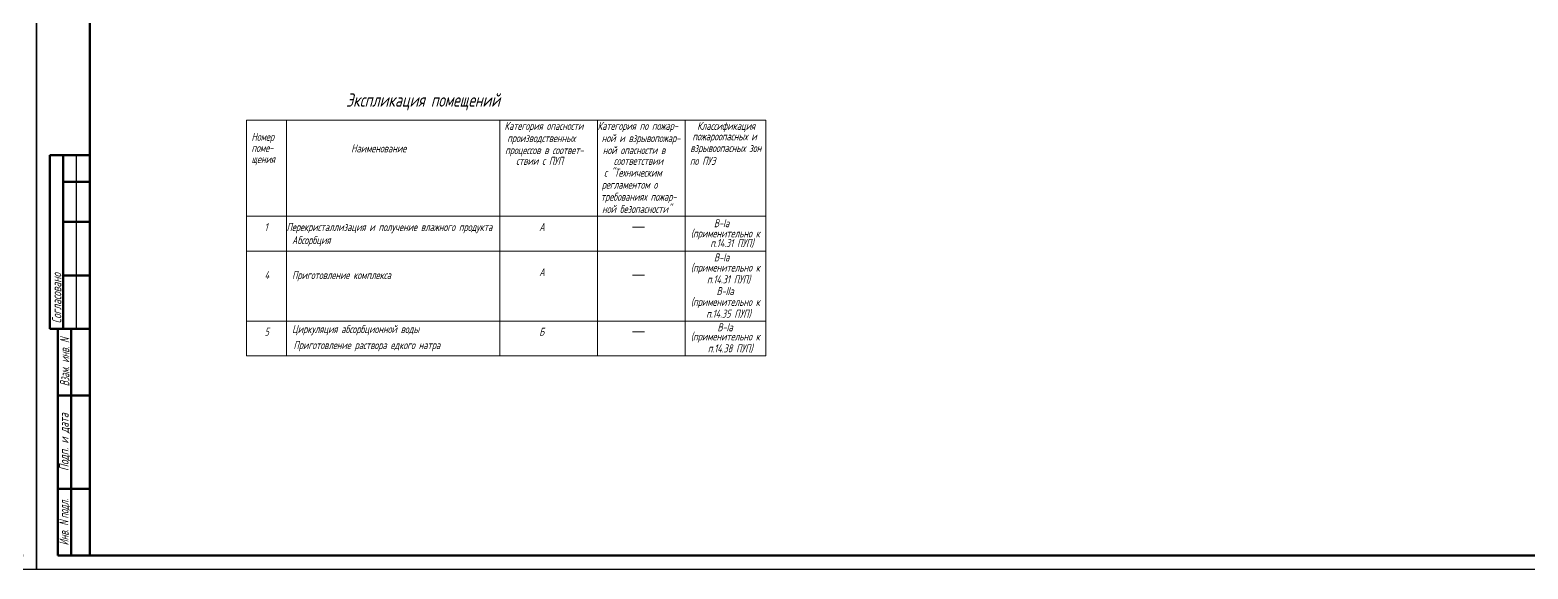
# Model space of a CAD drawing. Header units: millimetres. Extents: x 1663 to 6300, y 431 to 1491.
# Drawn here: x 3341 to 3903, y 758 to 959 of the extents above; entities that cross this region are included whole.
import ezdxf

# ---------------------------------------------------------------- set-up
doc = ezdxf.new("R2010")
doc.units = ezdxf.units.MM
for name, color, linetype, lineweight in [('Линия связи (Вновь)', 3, 'Continuous', 60), ('Рамка толстая', 7, 'Continuous', 60), ('Рамка тонкая', 5, 'Continuous', 25), ('Строительный', 251, 'Continuous', 13), ('Штампы', 252, 'Continuous', 25)]:
    doc.layers.add(name, color=color, linetype=linetype, lineweight=lineweight)
doc.styles.add('Simplex', font='simplex.shx', dxfattribs={"width": 0.7, "oblique": 15})

# ---------------------------------------------------------------- blocks, each defined once
blk = doc.blocks.new('A$C0AA457AC')
at = {"layer": 'Строительный', "ltscale": 100}
for p, q in [((1.65, 90.06), (196.41, 90.06)), ((1.65, 90.06), (1.65, 1.83)), ((16.65, 90.06), (16.65, 1.83)), ((96.65, 90.06), (96.65, 1.83)), ((96.65, 25.06), (96.65, 90.06)), ((133.26, 90.06), (133.26, 1.83)), ((166.08, 90.06), (166.08, 1.83)), ((196.41, 90.06), (196.41, 90.06)), ((196.41, 90.06), (196.41, 1.83)), ((1.65, 54.06), (196.41, 54.06)), ((146.4, 50.04), (150.87, 50.04)), ((1.65, 41.06), (196.41, 41.06)), ((146.4, 32.04), (150.87, 32.04)), ((1.65, 14.83), (196.41, 14.83)), ((146.4, 10.82), (150.87, 10.82)), ((1.65, 1.83), (196.41, 1.83))]:
    blk.add_line(p, q, dxfattribs=at)
at = {"layer": 'Строительный', "ltscale": 100, "style": 'Simplex', "oblique": 15}
for s, height, width, p in [('Экспликация помещений', 5, 0.7, (38.96, 95.13)), ('Номер', 3, 0.6, (3.48, 82.34)), ('Категория опасности ', 3, 0.6, (98.35, 86.44)), ('производственных', 3, 0.6, (99.37, 81.87)), ('Категория по пожар-', 3, 0.6, (133.26, 86.44)), ('ной и взрывопожар-', 3, 0.6, (134.8, 81.87)), ('пожароопасных и', 3, 0.6, (168.8, 82.52)), ('Классификация ', 3, 0.6, (170.6, 86.44)), ('поме-', 3, 0.6, (3.48, 78.18)), ('Наименование', 3, 0.6, (40.86, 78.01)), ('процессов в соответ-', 3, 0.6, (98.59, 77.37)), ('ной опасности в ', 3, 0.6, (135.21, 77.37)), ('взрывоопасных зон ', 3, 0.6, (168.03, 78.16)), ('щения', 3, 0.6, (3.48, 74.01)), ('ствии с ПУП', 3, 0.6, (102.7, 73.33)), ('соответствии', 3, 0.6, (139.31, 73.33)), ('по ПУЭ', 3, 0.6, (167.89, 73.33)), ('с "Техническим', 3, 0.6, (135.69, 68.93)), ('регламентом о', 3, 0.6, (134.81, 64.41)), ('требованиях пожар-', 3, 0.6, (134.49, 59.89)), ('ной безопасности"', 3, 0.6, (134.95, 55.32)), ('1', 3, 0.6, (8.39, 48.56)), ('Перекристаллизация и получение влажного продукта', 3, 0.6, (16.65, 48.56)), ('А', 3, 0.6, (111.38, 48.56)), ('В-Iа', 3, 0.6, (176.89, 49.99)), ('Абсорбция', 3, 0.6, (18.69, 43.67)), ('(применительно к', 3, 0.6, (168.22, 46.17)), ('п.14.31 ПУП)', 3, 0.6, (175.53, 42.54)), ('В-Iа', 3, 0.6, (176.92, 37.18)), ('А', 3, 0.6, (111.38, 31.65)), ('(применительно к', 3, 0.6, (168.25, 33.36)), ('4', 3, 0.6, (8.39, 30.56)), ('Приготовление комплекса', 3, 0.6, (18.69, 30.56)), ('п.14.31 ПУП)', 3, 0.6, (174.28, 28.96)), ('(применительно к', 3, 0.6, (168.22, 20.5)), ('В-IIа ', 3, 0.6, (177.87, 24.56)), ('п.14.35 ПУП)', 3, 0.6, (174, 16.1)), ('5', 3, 0.6, (8.39, 9.33)), ('Циркуляция абсорбционной воды', 3, 0.6, (18.69, 10.33)), ('Б', 3, 0.6, (111.38, 9.33)), ('В-Iа', 3, 0.6, (178.2, 11.01)), ('Приготовление раствора едкого натра', 3, 0.6, (19.22, 4.33)), ('(применительно к', 3, 0.6, (168.22, 7.55)), ('п.14.38 ПУП)', 3, 0.6, (174.6, 3.11))]:
    blk.add_text(s, height=height, dxfattribs=dict(at, width=width)).set_placement(p)
blk = doc.blocks.new('A$C551E481E')
at = {"layer": 'Рамка толстая'}
for p, q in [((20, 589), (20, 5)), ((20, 5), (836, 5))]:
    blk.add_line(p, q, dxfattribs=at)
at = {"layer": 'Рамка тонкая'}
for p, q in [((0, 594), (0, 0)), ((841, 0), (841, 594)), ((0, 0), (841, 0))]:
    blk.add_line(p, q, dxfattribs=at)
blk = doc.blocks.new('*T28')
at = {"layer": 'Штампы', "color": 0, "linetype": 'ByBlock', "lineweight": 60, "transparency": 16777216}
for p, q in [((0, 0), (0, 85)), ((0, 85), (12, 85)), ((5, 0), (5, 85)), ((12, 0), (12, 85)), ((0, 60), (12, 60)), ((0, 25), (12, 25)), ((0, 0), (12, 0))]:
    blk.add_line(p, q, dxfattribs=at)
at = {"layer": 'Штампы', "color": 2, "transparency": 16777216, "char_height": 3.5, "attachment_point": 5, "rotation": 90, "style": 'Simplex'}
for s, insert, width in [('{\\W0.6;Взам. инв. \\Q15;N}', (2.5, 72.5), 25), ('Подп. и дата', (2.5, 42.5), 35), ('{\\W0.6;Инв. \\Q15;N\\fArial|b0|i0|c0|p34;\\Q15; \\Fsimplex|c204;подл.}', (2.5, 12.5), 25)]:
    blk.add_mtext(s, dxfattribs=dict(at, insert=insert, width=width))
blk = doc.blocks.new('*T29')
at = {"layer": 'Штампы', "color": 0, "linetype": 'ByBlock', "lineweight": 60, "transparency": 16777216}
for p, q in [((0, 0), (0, 65)), ((0, 65), (15, 65)), ((5, 0), (5, 65)), ((15, 0), (15, 65)), ((5, 55), (15, 55)), ((5, 40), (15, 40)), ((5, 20), (15, 20)), ((0, 0), (15, 0))]:
    blk.add_line(p, q, dxfattribs=at)
at = {"layer": 'Штампы', "color": 5, "linetype": 'ByBlock', "lineweight": 25, "transparency": 16777216}
blk.add_line((10, 0), (10, 65), dxfattribs=at)
at = {"layer": 'Штампы', "color": 2, "transparency": 16777216, "insert": (2.5, 2), "char_height": 3.5, "width": 61, "attachment_point": 4, "rotation": 90, "style": 'Simplex'}
blk.add_mtext('Согласовано', dxfattribs=at)

msp = doc.modelspace()

# ---------------------------------------------------------------- block references
for name, p in [('A$C551E481E', (2502.66, 757.54)), ('A$C551E481E', (3343.66, 757.54)), ('*T29', (3348.66, 847.54)), ('*T28', (3351.66, 762.54))]:
    msp.add_blockref(name, p)
at = {"layer": 'Линия связи (Вновь)'}
msp.add_blockref('A$C0AA457AC', (3420.75, 835.59), dxfattribs=at)

doc.saveas('drawing.dxf')
